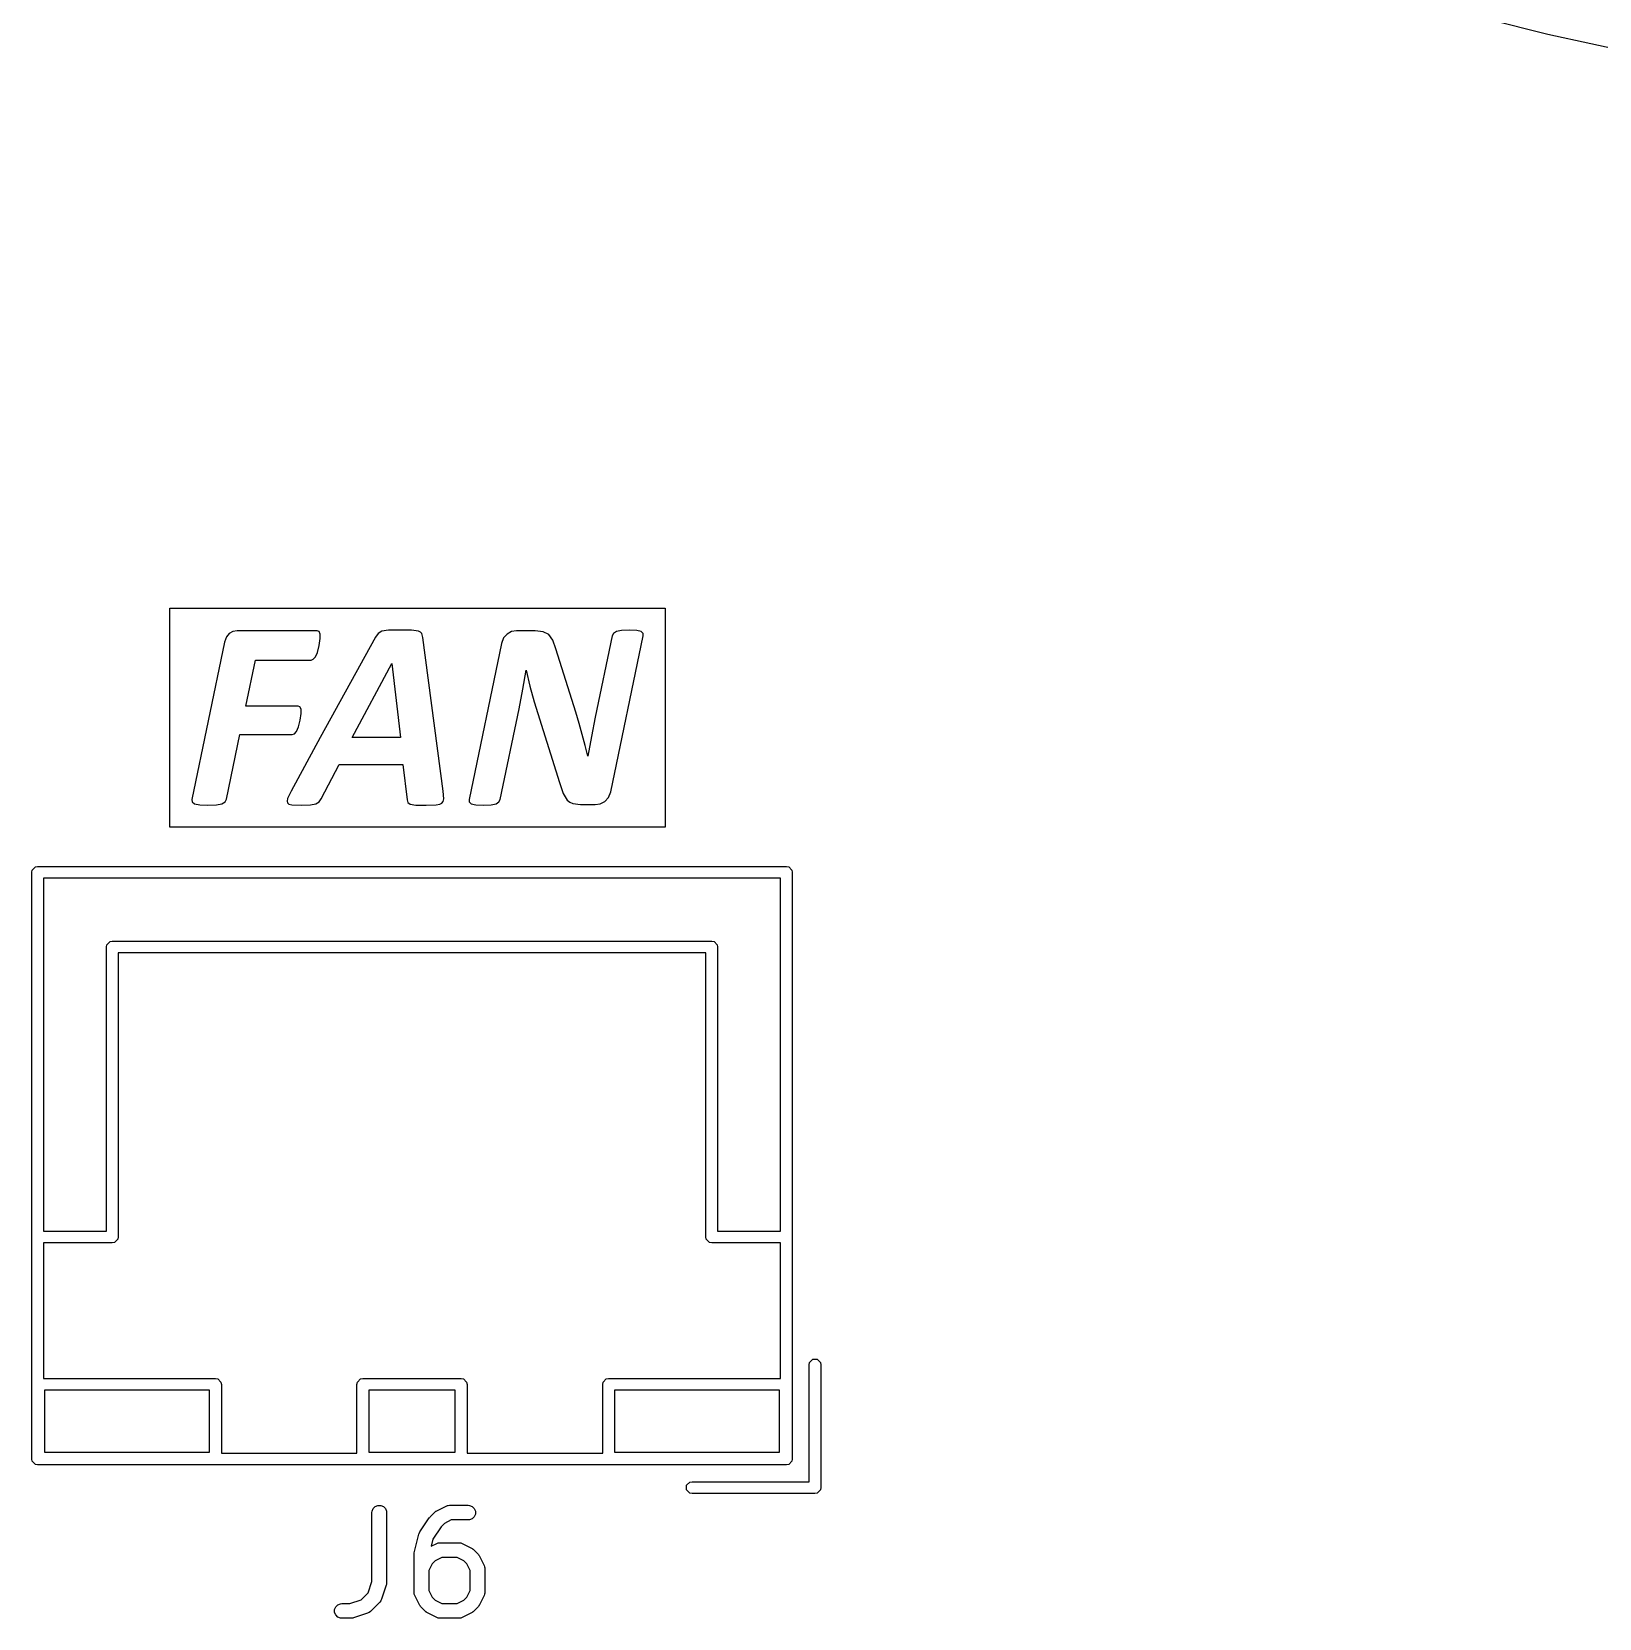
# Model space of a CAD drawing. Extents: x 0.5 to 99.4, y -99.1 to -3.9.
# Drawn here: x 8.88 to 24.83, y -99.1 to -82.96 of the extents above; entities that cross this region are included whole.
import ezdxf

# ---------------------------------------------------------------- set-up
doc = ezdxf.new("R2010")
doc.units = 0
doc.layers.add('BLACK', color=7, linetype='CONTINUOUS')

msp = doc.modelspace()

# ---------------------------------------------------------------- linework, layer by layer
at = {"layer": 'BLACK', "linetype": 'CONTINUOUS'}
for p, q in [((24.307755, -82.989709), (23.108617, -82.687719)), ((25.515634, -83.254581), (24.307755, -82.989709)), ((10.28708, -91.055037), (10.28708, -88.828597)), ((10.28708, -88.828597), (15.324633, -88.828597)), ((15.324633, -88.828597), (15.324633, -91.055037)), ((10.890076, -89.085258), (10.861337, -89.118423)), ((10.927889, -89.065275), (10.890076, -89.085258)), ((10.969822, -89.058635), (10.927889, -89.065275)), ((11.783761, -89.058635), (10.969822, -89.058635)), ((11.803545, -89.066207), (11.783761, -89.058635)), ((11.815024, -89.09112), (11.803545, -89.066207)), ((11.816123, -89.137404), (11.815024, -89.09112)), ((12.404138, -89.084281), (12.377637, -89.121772)), ((12.442728, -89.062421), (12.404138, -89.084281)), ((12.509406, -89.052896), (12.442728, -89.062421)), ((12.61956, -89.050819), (12.509406, -89.052896)), ((12.744612, -89.052896), (12.61956, -89.050819)), ((12.815443, -89.062543), (12.744612, -89.052896)), ((12.836874, -89.072505), (12.815443, -89.062543)), ((12.848293, -89.085013), (12.836874, -89.072505)), ((12.859162, -89.125924), (12.848293, -89.085013)), ((13.717187, -89.090753), (13.682062, -89.129574)), ((13.763127, -89.066647), (13.717187, -89.090753)), ((13.81403, -89.058635), (13.763127, -89.066647)), ((14.002585, -89.058635), (13.81403, -89.058635)), ((14.086116, -89.06755), (14.002585, -89.058635)), ((14.14217, -89.096859), (14.086116, -89.06755)), ((14.181859, -89.153524), (14.14217, -89.096859)), ((14.798817, -89.084891), (14.78575, -89.109438)), ((14.829591, -89.06584), (14.798817, -89.084891)), ((14.881371, -89.054239), (14.829591, -89.06584)), ((14.960994, -89.050819), (14.881371, -89.054239)), ((15.036465, -89.054239), (14.960994, -89.050819)), ((15.081528, -89.06584), (15.036465, -89.054239)), ((15.100945, -89.085013), (15.081528, -89.06584)), ((15.102411, -89.10956), (15.100945, -89.085013)), ((10.842083, -89.171964), (10.509302, -90.772732)), ((10.861337, -89.118423), (10.842083, -89.171964)), ((11.787058, -89.277599), (11.804888, -89.207868)), ((11.804888, -89.207868), (11.816123, -89.137404)), ((12.377637, -89.121772), (11.81651, -90.145027)), ((13.068234, -90.69091), (12.859162, -89.125924)), ((13.660523, -89.186863), (13.330551, -90.774075)), ((13.682062, -89.129574), (13.660523, -89.186863)), ((14.213, -89.242184), (14.181859, -89.153524)), ((14.416088, -89.885275), (14.213, -89.242184)), ((14.78575, -89.109438), (14.613803, -89.9362)), ((14.772438, -90.696772), (15.102411, -89.10956)), ((11.059214, -89.824581), (11.156667, -89.355635)), ((11.156667, -89.355635), (11.721967, -89.355635)), ((11.721967, -89.355635), (11.745048, -89.34733)), ((11.745048, -89.34733), (11.76703, -89.32254)), ((11.76703, -89.32254), (11.787058, -89.277599)), ((12.142187, -90.145027), (12.543234, -89.392393)), ((12.543234, -89.392393), (12.544577, -89.392393)), ((12.544577, -89.392393), (12.632627, -90.145027)), ((13.877777, -89.652512), (13.910139, -89.45724)), ((13.910139, -89.45724), (13.912948, -89.45724)), ((13.912948, -89.45724), (13.948119, -89.622226)), ((13.838698, -89.853157), (13.877777, -89.652512)), ((13.948119, -89.622226), (13.99135, -89.780495)), ((11.589832, -89.824581), (11.059214, -89.824581)), ((11.609738, -89.83142), (11.589832, -89.824581)), ((11.621584, -89.854745), (11.609738, -89.83142)), ((11.612302, -89.967096), (11.623171, -89.898586)), ((11.623171, -89.898586), (11.621584, -89.854745)), ((13.647212, -90.774319), (13.838698, -89.853157)), ((13.99135, -89.780495), (14.250858, -90.60225)), ((14.45016, -90.000191), (14.416088, -89.885275)), ((11.574445, -90.080914), (11.594595, -90.035729)), ((11.594595, -90.035729), (11.612302, -89.967096)), ((14.482278, -90.113032), (14.45016, -90.000191)), ((14.613803, -89.9362), (14.574846, -90.133792)), ((10.86211, -90.772609), (10.999131, -90.113764)), ((10.999131, -90.113764), (11.529748, -90.113764)), ((11.81651, -90.145027), (11.518635, -90.688224)), ((11.529748, -90.113764), (11.552585, -90.106315)), ((11.552585, -90.106315), (11.574445, -90.080914)), ((12.632627, -90.145027), (12.142187, -90.145027)), ((14.511343, -90.223918), (14.482278, -90.113032)), ((14.538087, -90.332606), (14.511343, -90.223918)), ((14.574846, -90.133792), (14.539431, -90.332606)), ((14.539431, -90.332606), (14.538087, -90.332606)), ((11.825648, -90.767358), (12.007732, -90.418579)), ((12.007732, -90.418579), (12.657295, -90.418579)), ((12.657295, -90.418579), (12.699061, -90.776884)), ((11.518635, -90.688224), (11.482732, -90.764672)), ((13.072142, -90.768702), (13.068234, -90.69091)), ((14.250858, -90.60225), (14.287739, -90.714113)), ((14.287739, -90.714113), (14.32926, -90.781402)), ((14.75009, -90.752704), (14.772438, -90.696772)), ((10.509302, -90.772732), (10.512477, -90.798743)), ((10.512477, -90.798743), (10.53739, -90.817184)), ((10.53739, -90.817184), (10.589169, -90.828663)), ((10.589169, -90.828663), (10.673189, -90.832815)), ((10.673189, -90.832815), (10.759528, -90.828663)), ((10.759528, -90.828663), (10.816071, -90.817184)), ((10.816071, -90.817184), (10.848677, -90.798743)), ((10.848677, -90.798743), (10.86211, -90.772609)), ((11.482732, -90.764672), (11.477781, -90.791482)), ((11.477781, -90.791482), (11.482854, -90.809002)), ((11.482854, -90.809002), (11.497136, -90.820901)), ((11.497136, -90.820901), (11.526817, -90.828663)), ((11.526817, -90.828663), (11.622316, -90.832815)), ((11.622316, -90.832815), (11.715617, -90.830006)), ((11.715617, -90.830006), (11.772648, -90.81987)), ((11.772648, -90.81987), (11.80501, -90.799354)), ((11.80501, -90.799354), (11.825648, -90.767358)), ((12.699061, -90.776884), (12.70651, -90.805582)), ((12.70651, -90.805582), (12.730935, -90.822557)), ((12.730935, -90.822557), (12.787355, -90.830739)), ((12.787355, -90.830739), (12.893234, -90.832815)), ((12.893234, -90.832815), (12.996671, -90.829396)), ((12.996671, -90.829396), (13.031581, -90.822634)), ((13.031581, -90.822634), (13.05248, -90.811688)), ((13.05248, -90.811688), (13.066019, -90.794363)), ((13.066019, -90.794363), (13.072142, -90.768702)), ((13.330551, -90.774075), (13.332016, -90.798743)), ((13.332016, -90.798743), (13.352288, -90.817184)), ((13.352288, -90.817184), (13.397962, -90.828663)), ((13.397962, -90.828663), (13.474654, -90.832815)), ((13.474654, -90.832815), (13.554399, -90.828663)), ((13.554399, -90.828663), (13.605568, -90.817184)), ((13.605568, -90.817184), (13.634755, -90.798866)), ((13.634755, -90.798866), (13.647212, -90.774319)), ((14.32926, -90.781402), (14.355041, -90.802392)), ((14.355041, -90.802392), (14.384947, -90.815596)), ((14.384947, -90.815596), (14.463838, -90.825)), ((14.463838, -90.825), (14.613558, -90.825)), ((14.613558, -90.825), (14.665216, -90.81755)), ((14.665216, -90.81755), (14.712965, -90.793614)), ((14.712965, -90.793614), (14.75009, -90.752704)), ((15.324633, -91.055037), (10.28708, -91.055037)), ((8.88, -91.515), (8.884567, -91.492039)), ((8.88, -97.485), (8.88, -91.515)), ((8.884567, -91.492039), (8.917039, -91.459567)), ((8.917039, -91.459567), (8.94, -91.455)), ((8.94, -91.455), (16.56, -91.455)), ((16.56, -91.455), (16.582961, -91.459567)), ((16.582961, -91.459567), (16.615433, -91.492039)), ((16.615433, -91.492039), (16.62, -91.515)), ((16.62, -91.515), (16.62, -97.485)), ((9, -91.575), (9, -95.165)), ((16.5, -91.575), (9, -91.575)), ((16.5, -95.165), (16.5, -91.575)), ((9.64, -92.275), (9.644567, -92.252039)), ((9.64, -95.165), (9.64, -92.275)), ((9.644567, -92.252039), (9.677039, -92.219567)), ((9.677039, -92.219567), (9.7, -92.215)), ((9.7, -92.215), (12.75, -92.215)), ((12.75, -92.215), (15.8, -92.215)), ((15.8, -92.215), (15.822961, -92.219567)), ((15.822961, -92.219567), (15.855433, -92.252039)), ((15.855433, -92.252039), (15.86, -92.275)), ((15.86, -92.275), (15.86, -95.165)), ((9.76, -92.335), (9.76, -95.225)), ((12.75, -92.335), (9.76, -92.335)), ((15.74, -92.335), (12.75, -92.335)), ((15.74, -95.225), (15.74, -92.335)), ((9, -95.165), (9.64, -95.165)), ((9.76, -95.225), (9.755433, -95.247961)), ((15.744567, -95.247961), (15.74, -95.225)), ((15.86, -95.165), (16.5, -95.165)), ((9.7, -95.285), (9, -95.285)), ((9, -95.285), (9, -96.665)), ((9.722961, -95.280433), (9.7, -95.285)), ((9.755433, -95.247961), (9.722961, -95.280433)), ((15.777039, -95.280433), (15.744567, -95.247961)), ((15.8, -95.285), (15.777039, -95.280433)), ((16.5, -95.285), (15.8, -95.285)), ((16.5, -96.665), (16.5, -95.285)), ((16.79, -96.525), (16.794567, -96.502039)), ((16.79, -97.715), (16.79, -96.525)), ((16.794567, -96.502039), (16.827039, -96.469567)), ((16.827039, -96.469567), (16.872961, -96.469567)), ((16.872961, -96.469567), (16.905433, -96.502039)), ((16.905433, -96.502039), (16.91, -96.525)), ((16.91, -96.525), (16.91, -97.775)), ((9, -96.665), (10.75, -96.665)), ((10.75, -96.665), (10.772961, -96.669567)), ((10.772961, -96.669567), (10.805433, -96.702039)), ((12.194567, -96.702039), (12.227039, -96.669567)), ((12.227039, -96.669567), (12.25, -96.665)), ((12.25, -96.665), (13.25, -96.665)), ((13.25, -96.665), (13.272961, -96.669567)), ((13.272961, -96.669567), (13.305433, -96.702039)), ((14.694567, -96.702039), (14.727039, -96.669567)), ((14.727039, -96.669567), (14.75, -96.665)), ((14.75, -96.665), (16.5, -96.665)), ((9.01, -96.785), (9.01, -97.415)), ((10.69, -96.785), (9.01, -96.785)), ((10.69, -97.415), (10.69, -96.785)), ((10.805433, -96.702039), (10.81, -96.725)), ((10.81, -96.725), (10.81, -97.425)), ((12.19, -96.725), (12.194567, -96.702039)), ((12.19, -97.425), (12.19, -96.725)), ((12.31, -96.785), (12.31, -97.415)), ((13.19, -96.785), (12.31, -96.785)), ((13.19, -97.415), (13.19, -96.785)), ((13.305433, -96.702039), (13.31, -96.725)), ((13.31, -96.725), (13.31, -97.425)), ((14.69, -96.725), (14.694567, -96.702039)), ((14.69, -97.425), (14.69, -96.725)), ((14.81, -96.785), (14.81, -97.415)), ((16.49, -96.785), (14.81, -96.785)), ((16.49, -97.415), (16.49, -96.785)), ((8.884567, -97.507961), (8.88, -97.485)), ((9.01, -97.415), (10.69, -97.415)), ((10.81, -97.425), (12.19, -97.425)), ((12.31, -97.415), (13.19, -97.415)), ((13.31, -97.425), (14.69, -97.425)), ((14.81, -97.415), (16.49, -97.415)), ((16.62, -97.485), (16.615433, -97.507961)), ((8.917039, -97.540433), (8.884567, -97.507961)), ((8.94, -97.545), (8.917039, -97.540433)), ((16.56, -97.545), (8.94, -97.545)), ((16.582961, -97.540433), (16.56, -97.545)), ((16.615433, -97.507961), (16.582961, -97.540433)), ((15.544567, -97.752039), (15.577039, -97.719567)), ((15.544567, -97.797961), (15.544567, -97.752039)), ((15.577039, -97.830433), (15.544567, -97.797961)), ((15.577039, -97.719567), (15.6, -97.715)), ((15.6, -97.715), (16.79, -97.715)), ((16.905433, -97.797961), (16.872961, -97.830433)), ((16.91, -97.775), (16.905433, -97.797961)), ((12.354306, -97.988151), (12.374998, -97.967459)), ((12.374998, -97.967459), (12.402034, -97.95626)), ((12.402034, -97.95626), (12.431298, -97.95626)), ((12.431298, -97.95626), (12.458334, -97.967459)), ((12.458334, -97.967459), (12.479026, -97.988151)), ((13.002173, -98.010356), (13.097411, -97.962737)), ((13.097411, -97.962737), (13.111142, -97.957482)), ((13.111142, -97.957482), (13.113831, -97.95729)), ((13.113831, -97.95729), (13.11632, -97.95626)), ((13.11632, -97.95626), (13.130952, -97.954819)), ((13.130952, -97.954819), (13.321428, -97.954819)), ((13.321428, -97.954819), (13.33606, -97.95626)), ((13.33606, -97.95626), (13.363096, -97.967459)), ((13.363096, -97.967459), (13.383788, -97.988151)), ((15.6, -97.835), (15.577039, -97.830433)), ((16.85, -97.835), (15.6, -97.835)), ((16.872961, -97.830433), (16.85, -97.835)), ((12.341666, -98.029819), (12.343107, -98.015187)), ((12.341666, -98.731934), (12.341666, -98.029819)), ((12.343107, -98.015187), (12.354306, -97.988151)), ((12.479026, -97.988151), (12.490225, -98.015187)), ((12.490225, -98.015187), (12.491666, -98.029819)), ((12.491666, -98.029819), (12.491666, -98.744104)), ((12.830453, -98.226311), (12.925691, -98.083454)), ((12.925691, -98.083454), (12.925725, -98.083411)), ((12.925725, -98.083411), (12.925735, -98.083389)), ((12.925735, -98.083389), (12.930223, -98.07792)), ((12.930223, -98.07792), (12.935007, -98.072079)), ((12.935007, -98.072079), (12.935028, -98.072064)), ((12.935028, -98.072064), (12.935062, -98.072024)), ((12.935062, -98.072024), (12.982681, -98.024405)), ((12.982681, -98.024405), (12.98843, -98.019686)), ((12.98843, -98.019686), (12.98973, -98.018188)), ((12.98973, -98.018188), (12.991989, -98.016766)), ((12.991989, -98.016766), (12.994046, -98.015078)), ((12.994046, -98.015078), (12.995873, -98.01432)), ((12.995873, -98.01432), (13.002173, -98.010356)), ((13.080141, -98.139077), (13.046379, -98.172838)), ((13.148657, -98.104819), (13.080141, -98.139077)), ((13.321428, -98.104819), (13.148657, -98.104819)), ((13.33606, -98.103378), (13.321428, -98.104819)), ((13.363096, -98.092179), (13.33606, -98.103378)), ((13.383788, -98.071487), (13.363096, -98.092179)), ((13.383788, -97.988151), (13.394987, -98.015187)), ((13.394987, -98.044451), (13.383788, -98.071487)), ((13.394987, -98.015187), (13.394987, -98.044451)), ((12.772477, -98.4402), (12.820096, -98.249724)), ((12.820096, -98.249724), (12.823176, -98.241101)), ((12.823176, -98.241101), (12.823536, -98.239285)), ((12.823536, -98.239285), (12.824414, -98.237637)), ((12.824414, -98.237637), (12.825043, -98.235878)), ((12.825043, -98.235878), (12.826146, -98.234389)), ((12.826146, -98.234389), (12.830453, -98.226311)), ((12.962467, -98.298707), (12.943943, -98.372804)), ((13.046379, -98.172838), (12.962467, -98.298707)), ((12.770238, -98.45839), (12.770489, -98.455836)), ((12.770238, -98.839342), (12.770238, -98.45839)), ((12.770327, -98.454744), (12.771136, -98.44927)), ((12.770489, -98.455836), (12.770327, -98.454744)), ((12.771136, -98.44927), (12.771679, -98.443758)), ((12.771679, -98.443758), (12.772101, -98.442736)), ((12.772101, -98.442736), (12.772477, -98.4402)), ((12.943943, -98.372804), (13.002173, -98.343689)), ((13.002173, -98.343689), (13.015904, -98.338434)), ((13.015904, -98.338434), (13.018593, -98.338242)), ((13.018593, -98.338242), (13.021082, -98.337212)), ((13.021082, -98.337212), (13.035714, -98.335771)), ((13.035714, -98.335771), (13.22619, -98.335771)), ((13.22619, -98.335771), (13.240822, -98.337212)), ((13.240822, -98.337212), (13.243311, -98.338243)), ((13.243311, -98.338243), (13.245999, -98.338434)), ((13.245999, -98.338434), (13.259731, -98.343689)), ((13.259731, -98.343689), (13.354969, -98.391308)), ((13.354969, -98.391308), (13.361268, -98.395272)), ((13.361268, -98.395272), (13.363096, -98.39603)), ((13.363096, -98.39603), (13.365152, -98.397718)), ((13.365152, -98.397718), (13.367412, -98.39914)), ((13.367412, -98.39914), (13.368711, -98.400638)), ((13.368711, -98.400638), (13.374461, -98.405357)), ((13.374461, -98.405357), (13.42208, -98.452976)), ((13.42208, -98.452976), (13.426798, -98.458725)), ((13.426798, -98.458725), (13.428297, -98.460025)), ((13.428297, -98.460025), (13.429718, -98.462284)), ((13.429718, -98.462284), (13.431407, -98.464341)), ((13.431407, -98.464341), (13.432164, -98.466168)), ((12.954496, -98.550436), (12.920238, -98.618952)), ((12.920238, -98.618952), (12.920238, -98.821637)), ((12.984903, -98.520029), (12.954496, -98.550436)), ((13.053419, -98.485771), (12.984903, -98.520029)), ((13.208485, -98.485771), (13.053419, -98.485771)), ((13.277001, -98.520029), (13.208485, -98.485771)), ((13.307408, -98.550436), (13.277001, -98.520029)), ((13.341666, -98.618952), (13.307408, -98.550436)), ((13.341666, -98.821637), (13.341666, -98.618952)), ((13.432164, -98.466168), (13.436129, -98.472468)), ((13.436129, -98.472468), (13.483748, -98.567706)), ((13.483748, -98.567706), (13.489003, -98.581437)), ((13.489003, -98.581437), (13.489194, -98.584126)), ((13.489194, -98.584126), (13.490225, -98.586615)), ((13.490225, -98.586615), (13.491666, -98.601247)), ((13.491666, -98.601247), (13.491666, -98.839342)), ((12.303494, -98.846447), (12.341666, -98.731934)), ((12.487817, -98.767822), (12.440198, -98.910678)), ((12.489466, -98.760566), (12.487817, -98.767822)), ((12.490225, -98.758736), (12.489466, -98.760566)), ((12.490486, -98.756082), (12.490225, -98.758736)), ((12.491077, -98.753485), (12.490486, -98.756082)), ((12.491666, -98.744104), (12.490936, -98.75151)), ((12.490936, -98.75151), (12.491077, -98.753485)), ((12.118782, -98.954819), (12.233295, -98.916647)), ((12.233295, -98.916647), (12.303494, -98.846447)), ((12.422081, -98.939993), (12.326842, -99.035233)), ((12.431408, -98.928628), (12.422081, -98.939993)), ((12.432438, -98.926139), (12.431408, -98.928628)), ((12.434204, -98.924104), (12.432438, -98.926139)), ((12.440198, -98.910678), (12.434204, -98.924104)), ((12.771679, -98.853974), (12.770238, -98.839342)), ((12.77271, -98.856463), (12.771679, -98.853974)), ((12.772901, -98.859151), (12.77271, -98.856463)), ((12.778156, -98.872883), (12.772901, -98.859151)), ((12.825775, -98.968121), (12.778156, -98.872883)), ((12.920238, -98.821637), (12.954496, -98.890153)), ((12.954496, -98.890153), (12.984903, -98.920561)), ((12.984903, -98.920561), (13.053419, -98.954819)), ((13.208485, -98.954819), (13.277, -98.920561)), ((13.277, -98.920561), (13.307407, -98.890153)), ((13.307407, -98.890153), (13.341666, -98.821637)), ((13.483748, -98.872883), (13.436129, -98.968121)), ((13.489003, -98.859152), (13.483748, -98.872883)), ((13.489194, -98.856462), (13.489003, -98.859152)), ((13.490225, -98.853974), (13.489194, -98.856462)), ((13.491666, -98.839342), (13.490225, -98.853974)), ((11.962155, -99.015187), (11.973354, -98.988151)), ((11.962155, -99.044451), (11.962155, -99.015187)), ((11.973354, -99.071487), (11.962155, -99.044451)), ((11.973354, -98.988151), (11.994046, -98.967459)), ((11.994046, -99.092179), (11.973354, -99.071487)), ((11.994046, -98.967459), (12.021082, -98.95626)), ((12.021082, -99.103378), (11.994046, -99.092179)), ((12.021082, -98.95626), (12.035714, -98.954819)), ((12.035714, -99.104819), (12.021082, -99.103378)), ((12.035714, -98.954819), (12.118782, -98.954819)), ((12.130952, -99.104819), (12.035714, -99.104819)), ((12.138357, -99.104089), (12.130952, -99.104819)), ((12.140332, -99.10423), (12.138357, -99.104089)), ((12.142929, -99.103639), (12.140332, -99.10423)), ((12.145584, -99.103378), (12.142929, -99.103639)), ((12.147415, -99.102619), (12.145584, -99.103378)), ((12.154669, -99.10097), (12.147415, -99.102619)), ((12.297526, -99.053351), (12.154669, -99.10097)), ((12.310951, -99.047357), (12.297526, -99.053351)), ((12.312986, -99.045591), (12.310951, -99.047357)), ((12.315477, -99.04456), (12.312986, -99.045591)), ((12.326842, -99.035233), (12.315477, -99.04456)), ((12.829738, -98.974417), (12.825775, -98.968121)), ((12.830496, -98.976247), (12.829738, -98.974417)), ((12.832185, -98.978305), (12.830496, -98.976247)), ((12.833607, -98.980564), (12.832185, -98.978305)), ((12.835105, -98.981863), (12.833607, -98.980564)), ((12.839823, -98.987612), (12.835105, -98.981863)), ((12.887442, -99.035232), (12.839823, -98.987612)), ((12.893191, -99.03995), (12.887442, -99.035232)), ((12.894492, -99.04145), (12.893191, -99.03995)), ((12.896751, -99.042872), (12.894492, -99.04145)), ((12.898808, -99.04456), (12.896751, -99.042872)), ((12.900635, -99.045317), (12.898808, -99.04456)), ((12.906935, -99.049282), (12.900635, -99.045317)), ((13.002173, -99.096901), (12.906935, -99.049282)), ((13.015904, -99.102156), (13.002173, -99.096901)), ((13.018593, -99.102347), (13.015904, -99.102156)), ((13.021082, -99.103378), (13.018593, -99.102347)), ((13.035714, -99.104819), (13.021082, -99.103378)), ((13.22619, -99.104819), (13.035714, -99.104819)), ((13.053419, -98.954819), (13.208485, -98.954819)), ((13.240822, -99.103378), (13.22619, -99.104819)), ((13.243311, -99.102346), (13.240822, -99.103378)), ((13.245999, -99.102156), (13.243311, -99.102346)), ((13.259731, -99.096901), (13.245999, -99.102156)), ((13.354969, -99.049282), (13.259731, -99.096901)), ((13.361268, -99.045317), (13.354969, -99.049282)), ((13.363096, -99.04456), (13.361268, -99.045317)), ((13.365152, -99.042872), (13.363096, -99.04456)), ((13.367412, -99.04145), (13.365152, -99.042872)), ((13.368712, -99.03995), (13.367412, -99.04145)), ((13.374462, -99.035232), (13.368712, -99.03995)), ((13.42208, -98.987613), (13.374462, -99.035232)), ((13.426798, -98.981863), (13.42208, -98.987613)), ((13.428297, -98.980564), (13.426798, -98.981863)), ((13.429718, -98.978305), (13.428297, -98.980564)), ((13.431408, -98.976247), (13.429718, -98.978305)), ((13.432165, -98.974417), (13.431408, -98.976247)), ((13.436129, -98.968121), (13.432165, -98.974417))]:
    msp.add_line(p, q, dxfattribs=at)

doc.saveas('drawing.dxf')
